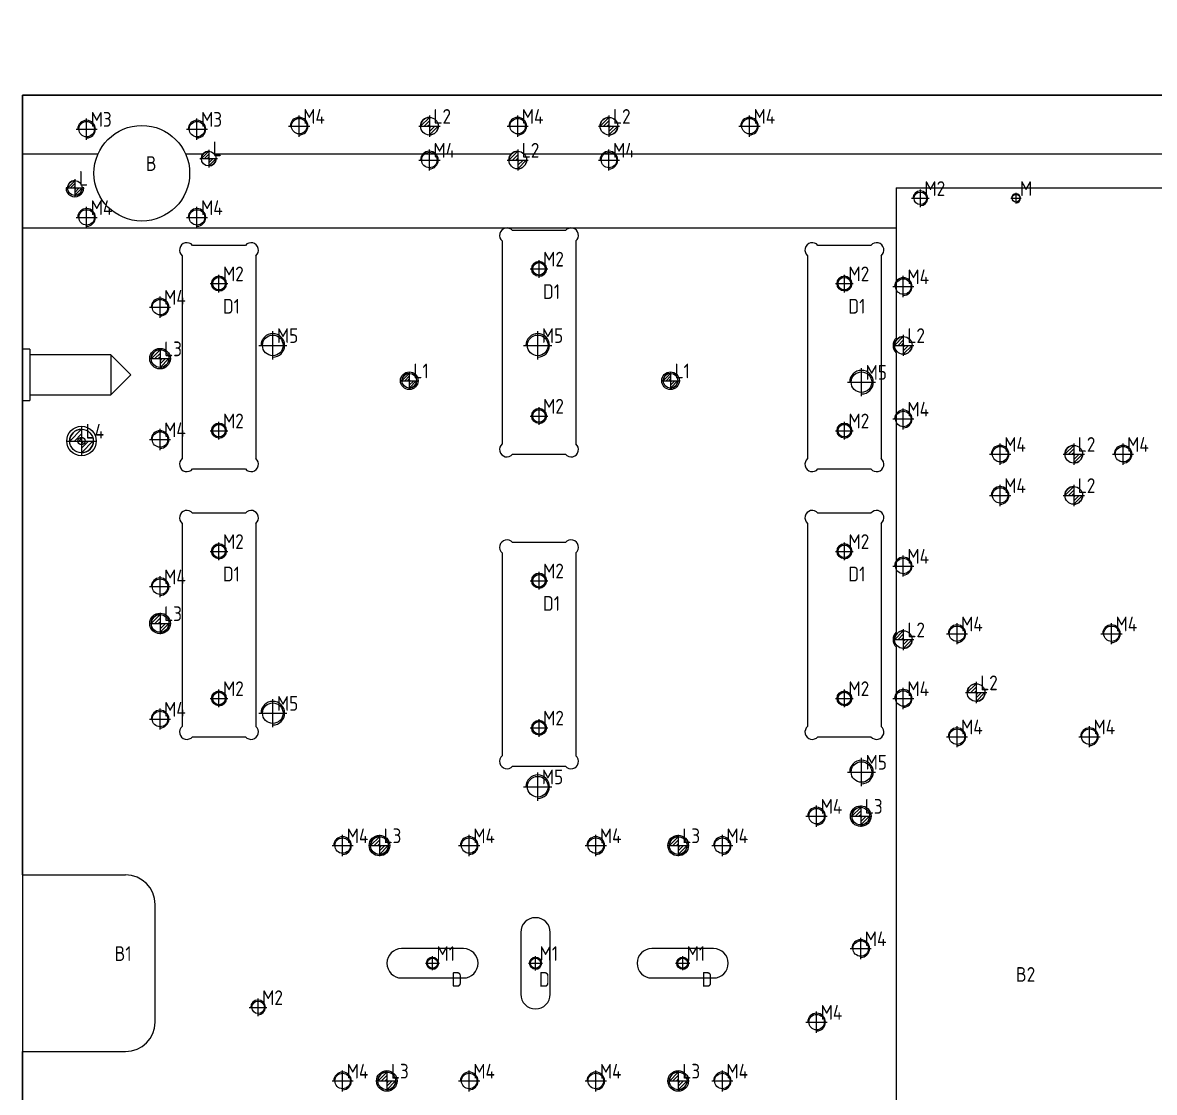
# Model space of a CAD drawing. Header units: millimetres. Extents: x 7176 to 10197, y 11773 to 13427.
# Drawn here: x 7198 to 7967, y 12526 to 13253 of the extents above; entities that cross this region are included whole.
import ezdxf

# ---------------------------------------------------------------- set-up
doc = ezdxf.new("R2010")
doc.units = ezdxf.units.MM
doc.linetypes.add('CENTER', pattern=[0])
doc.linetypes.add('DASHED', pattern=[0])
for name, color, linetype, lineweight in [('DIM', 4, 'Continuous', 20), ('LP', 40, 'Continuous', 20), ('LP_W', 1, 'Continuous', 20)]:
    doc.layers.add(name, color=color, linetype=linetype, lineweight=lineweight)
doc.styles.add('gbenor', font='gbenor.shx', dxfattribs={"bigfont": 'gbcbig.shx'})
doc.styles.add('TXT', font='txt.shx', dxfattribs={"width": 0.8, "bigfont": 'ctxt.shx'})
doc.dimstyles.new('零件', dxfattribs={"dimscale": 1.5, "dimtxt": 8, "dimasz": 1, "dimexe": 0, "dimexo": 0, "dimgap": 0, "dimtad": 1, "dimtxsty": 'TXT', "dimcen": 0, "dimclrd": 252, "dimclre": 252, "dimclrt": 4, "dimazin": 3, "dimtp": 0.001, "dimtm": 0.001, "dimtfac": 1, "dimtmove": 0, "dimatfit": 3, "dimlwd": 5, "dimlwe": 5})

# ---------------------------------------------------------------- blocks, each defined once
blk = doc.blocks.new('*D1109')
at = {"layer": 'Defpoints', "color": 0}
for p in [(8798.48, 13203.79), (8813.48, 13203.79), (7198.48, 12023.79)]:
    blk.add_point(p, dxfattribs=at)
at = {"layer": 'DIM', "color": 252, "lineweight": 5}
blk.add_line((8798.48, 13203.79), (8845.94, 13203.79), dxfattribs=at)
at = {"layer": 'DIM', "color": 4, "lineweight": 5, "insert": (8829.71, 13209.79), "char_height": 12, "attachment_point": 5, "style": 'TXT'}
blk.add_mtext('1180', dxfattribs=at)
blk = doc.blocks.new('*D1112')
at = {"layer": 'Defpoints', "color": 0}
for p in [(8798.48, 13218.79), (8798.48, 13203.79), (7198.48, 12023.79)]:
    blk.add_point(p, dxfattribs=at)
at = {"layer": 'DIM', "color": 252, "lineweight": 5}
blk.add_line((8798.48, 13203.79), (8798.48, 13251.25), dxfattribs=at)
at = {"layer": 'DIM', "color": 4, "lineweight": 5, "insert": (8792.48, 13235.02), "char_height": 12, "attachment_point": 5, "rotation": 90, "style": 'TXT'}
blk.add_mtext('1600', dxfattribs=at)
blk = doc.blocks.new('pg_hx_L0')
at = {"color": 230}
for p, q in [((-0.5, -0.003), (0, 0.497)), ((0, 0.6), (0, -0.6)), ((-0.6, 0), (0.6, 0)), ((-0.3, 0), (0, 0.3)), ((-0.1, 0), (0, 0.1)), ((0.5, 0.003), (0, -0.497)), ((0.1, 0), (0, -0.1)), ((0.3, 0), (0, -0.3))]:
    blk.add_line(p, q, dxfattribs=at)
for start, end in [(90, 180), (270, 0)]:
    blk.add_arc((0, 0), 0.5, start, end, dxfattribs=at)
blk = doc.blocks.new('pg_hx_LLL0')
blk.add_blockref('pg_hx_L0', (0, 0))

msp = doc.modelspace()

# ---------------------------------------------------------------- linework, layer by layer
at = {"layer": 'DIM', "color": 252, "linetype": 'DASHED', "lineweight": 5}
msp.add_lwpolyline([(7198.478, 13203.794), (7198.478, 12023.794), (8798.478, 12023.794), (8798.478, 13203.794)], close=True, dxfattribs=at)
at = {"layer": 'LP', "color": 135, "linetype": 'Continuous', "lineweight": 5}
for p, q in [((7198.478, 13203.794), (8798.478, 13203.794)), ((7198.478, 12673.792), (7198.478, 13203.794)), ((7198.478, 12023.794), (7198.478, 12553.792))]:
    msp.add_line(p, q, dxfattribs=at)
at = {"layer": 'LP', "color": 31, "linetype": 'DASHED', "lineweight": 5, "ltscale": 1.698907}
for p, q in [((7249.671, 13163.794), (7198.478, 13163.794)), ((7311.958, 13163.794), (7309.244, 13163.794)), ((7450.576, 13163.794), (7426.38, 13163.794)), ((7228.958, 13140.821), (7227.958, 13140.821)), ((7239.958, 13140.821), (7238.958, 13140.821)), ((7791.978, 13140.821), (7791.978, 13038.764)), ((7791.978, 13140.821), (7974.978, 13140.821)), ((7198.478, 13113.794), (7791.978, 13113.794)), ((7791.978, 13028.824), (7791.978, 12838.764)), ((7791.978, 12828.824), (7791.978, 12398.764))]:
    msp.add_line(p, q, dxfattribs=at)
at = {"layer": 'LP', "color": 31, "linetype": 'Continuous', "lineweight": 5}
for p, q in [((7567.339, 13111.794), (7531.417, 13111.794)), ((7524.378, 13104.755), (7524.378, 12966.833)), ((7574.378, 13104.755), (7574.378, 12966.833)), ((7349.839, 13101.794), (7313.917, 13101.794)), ((7774.839, 13101.794), (7738.916, 13101.794)), ((7306.878, 13094.755), (7306.878, 12956.833)), ((7356.878, 13094.755), (7356.878, 12956.833)), ((7731.878, 13094.755), (7731.878, 12956.833)), ((7781.878, 13094.755), (7781.878, 12956.833)), ((7531.417, 12959.794), (7567.339, 12959.794)), ((7313.917, 12949.794), (7349.839, 12949.794)), ((7738.916, 12949.794), (7774.839, 12949.794)), ((7349.839, 12919.794), (7313.917, 12919.794)), ((7774.839, 12919.794), (7738.916, 12919.794)), ((7306.878, 12912.755), (7306.878, 12774.833)), ((7356.878, 12912.755), (7356.878, 12774.833)), ((7731.878, 12912.755), (7731.878, 12774.833)), ((7781.878, 12912.755), (7781.878, 12774.833)), ((7567.339, 12899.794), (7531.417, 12899.794)), ((7524.378, 12892.755), (7524.378, 12754.833)), ((7574.378, 12892.755), (7574.378, 12754.833)), ((7313.917, 12767.794), (7349.839, 12767.794)), ((7738.916, 12767.794), (7774.839, 12767.794)), ((7531.417, 12747.794), (7567.339, 12747.794)), ((7198.478, 12673.792), (7268.478, 12673.792)), ((7288.478, 12573.792), (7288.478, 12653.792)), ((7198.478, 12553.792), (7268.478, 12553.792))]:
    msp.add_line(p, q, dxfattribs=at)
at = {"layer": 'LP', "color": 135, "linetype": 'DASHED', "lineweight": 5, "ltscale": 1.698907}
for p, q in [((7203.478, 13031.292), (7198.478, 13031.292)), ((7203.478, 13031.292), (7203.478, 12996.292)), ((7198.478, 12996.292), (7203.478, 12996.292))]:
    msp.add_line(p, q, dxfattribs=at)
at = {"layer": 'LP', "color": 5, "linetype": 'DASHED', "lineweight": 5, "ltscale": 1.698907}
for p, q in [((7258.478, 13027.296), (7203.478, 13027.296)), ((7271.982, 13013.792), (7258.478, 13027.296)), ((7258.478, 13027.296), (7258.478, 13000.288)), ((7258.478, 13000.288), (7271.982, 13013.792)), ((7203.478, 13000.288), (7258.478, 13000.288))]:
    msp.add_line(p, q, dxfattribs=at)
at = {"layer": 'LP', "color": 2, "linetype": 'Continuous', "lineweight": 5}
for p, q in [((7536.978, 12634.786), (7536.978, 12592.786)), ((7556.978, 12592.786), (7556.978, 12634.786)), ((7497.974, 12623.79), (7455.974, 12623.79)), ((7667.974, 12623.79), (7625.974, 12623.79)), ((7455.974, 12603.79), (7497.974, 12603.79)), ((7625.974, 12603.79), (7667.974, 12603.79))]:
    msp.add_line(p, q, dxfattribs=at)
at = {"layer": 'LP', "color": 42, "linetype": 'Continuous', "lineweight": 5}
for centre, radius in [((7241.958, 13180.794), 5.253), ((7279.458, 13150.794), 32.5), ((7316.958, 13180.794), 5.253), ((7386.378, 13182.794), 5.253), ((7534.878, 13182.794), 5.253), ((7692.378, 13182.794), 5.253), ((7474.878, 13159.794), 5.253), ((7596.878, 13159.794), 5.253), ((7808.478, 13133.794), 4.253), ((7873.478, 13133.794), 2.603), ((7241.958, 13120.794), 5.253), ((7316.958, 13120.794), 5.253), ((7549.378, 13085.794), 4.253), ((7331.878, 13075.794), 4.253), ((7756.878, 13075.794), 4.253), ((7796.908, 13073.794), 5.253), ((7291.848, 13059.794), 5.253), ((7549.378, 12985.794), 4.253), ((7796.908, 12983.794), 5.253), ((7291.848, 12969.794), 5.253), ((7331.878, 12975.794), 4.253), ((7756.878, 12975.794), 4.253), ((7238.478, 12968.794), 2.5), ((7862.703, 12959.819), 5.253), ((7946.203, 12959.819), 5.253), ((7862.703, 12931.819), 5.253), ((7331.878, 12893.794), 4.253), ((7756.878, 12893.794), 4.253), ((7796.908, 12883.794), 5.253), ((7291.848, 12869.794), 5.253), ((7549.378, 12873.794), 4.253), ((7833.378, 12837.794), 5.253), ((7938.378, 12837.794), 5.253), ((7331.878, 12793.794), 4.253), ((7756.878, 12793.794), 4.253), ((7796.908, 12793.794), 5.253), ((7291.848, 12779.794), 5.253), ((7549.378, 12773.794), 4.253), ((7833.378, 12767.794), 5.253), ((7923.378, 12767.794), 5.253), ((7737.958, 12713.794), 5.253), ((7415.928, 12693.794), 5.253), ((7501.928, 12693.794), 5.253), ((7587.928, 12693.794), 5.253), ((7673.928, 12693.794), 5.253), ((7767.958, 12623.794), 5.253), ((7476.974, 12613.79), 3.403), ((7546.978, 12613.786), 3.403), ((7646.974, 12613.79), 3.403), ((7358.478, 12583.792), 4.253), ((7737.958, 12573.794), 5.253), ((7415.928, 12533.794), 5.253), ((7501.928, 12533.794), 5.253), ((7587.928, 12533.794), 5.253), ((7673.928, 12533.794), 5.253)]:
    msp.add_circle(centre, radius, dxfattribs=at)
at = {"layer": 'LP', "color": 31, "linetype": 'Continuous', "lineweight": 5}
for centre in [(7386.378, 13182.794), (7534.878, 13182.794), (7692.378, 13182.794)]:
    msp.add_circle(centre, 0.253, dxfattribs=at)
at = {"layer": 'LP', "color": 2, "linetype": 'Continuous', "lineweight": 5}
for centre, radius in [((7549.378, 13085.794), 5), ((7331.878, 13075.794), 5), ((7756.878, 13075.794), 5), ((7549.378, 12985.794), 5), ((7331.878, 12975.794), 5), ((7756.878, 12975.794), 5), ((7331.878, 12893.794), 5), ((7756.878, 12893.794), 5), ((7549.378, 12873.794), 5), ((7331.878, 12793.794), 5), ((7756.878, 12793.794), 5), ((7549.378, 12773.794), 5), ((7476.974, 12613.79), 4), ((7546.978, 12613.786), 4), ((7646.974, 12613.79), 4)]:
    msp.add_circle(centre, radius, dxfattribs=at)
at = {"layer": 'LP', "color": 30, "linetype": 'DASHED', "lineweight": 5, "ltscale": 1.698907}
for centre, radius in [((7368.478, 13033.794), 7.003), ((7548.478, 13033.794), 7.003), ((7291.848, 13024.794), 7), ((7461.219, 13009.794), 6), ((7638.719, 13009.794), 6), ((7768.478, 13008.794), 7.003), ((7238.478, 12968.794), 10), ((7291.848, 12844.794), 7), ((7368.478, 12783.794), 7.003), ((7768.478, 12743.794), 7.003), ((7548.478, 12733.794), 7.003), ((7767.958, 12713.794), 7), ((7440.928, 12693.794), 7), ((7643.928, 12693.794), 7), ((7445.928, 12533.794), 7), ((7643.928, 12533.794), 7)]:
    msp.add_circle(centre, radius, dxfattribs=at)
at = {"layer": 'LP', "color": 42, "linetype": 'Continuous', "lineweight": 5}
for centre, radius in [((7386.378, 13182.794), 6), ((7534.878, 13182.794), 6), ((7692.378, 13182.794), 6), ((7241.958, 13180.794), 6), ((7316.958, 13180.794), 6), ((7474.878, 13159.794), 6), ((7596.878, 13159.794), 6), ((7808.478, 13133.794), 5), ((7873.478, 13133.794), 3), ((7241.958, 13120.794), 6), ((7316.958, 13120.794), 6), ((7549.378, 13085.794), 5), ((7331.878, 13075.794), 5), ((7756.878, 13075.794), 5), ((7796.908, 13073.794), 6), ((7291.848, 13059.794), 6), ((7549.378, 12985.794), 5), ((7796.908, 12983.794), 6), ((7291.848, 12969.794), 6), ((7331.878, 12975.794), 5), ((7756.878, 12975.794), 5), ((7862.703, 12959.819), 6), ((7946.203, 12959.819), 6), ((7862.703, 12931.819), 6), ((7331.878, 12893.794), 5), ((7756.878, 12893.794), 5), ((7796.908, 12883.794), 6), ((7291.848, 12869.794), 6), ((7549.378, 12873.794), 5), ((7833.378, 12837.794), 6), ((7938.378, 12837.794), 6), ((7331.878, 12793.794), 5), ((7756.878, 12793.794), 5), ((7796.908, 12793.794), 6), ((7291.848, 12779.794), 6), ((7549.378, 12773.794), 5), ((7833.378, 12767.794), 6), ((7923.378, 12767.794), 6), ((7737.958, 12713.794), 6), ((7415.928, 12693.794), 6), ((7501.928, 12693.794), 6), ((7587.928, 12693.794), 6), ((7673.928, 12693.794), 6), ((7767.958, 12623.794), 6), ((7476.974, 12613.79), 4), ((7546.978, 12613.786), 4), ((7646.974, 12613.79), 4), ((7358.478, 12583.792), 5), ((7737.958, 12573.794), 6), ((7415.928, 12533.794), 6), ((7501.928, 12533.794), 6), ((7587.928, 12533.794), 6), ((7673.928, 12533.794), 6)]:
    msp.add_arc(centre, radius, 270, 180, dxfattribs=at)
at = {"layer": 'LP', "color": 31, "linetype": 'DASHED', "lineweight": 5, "ltscale": 1.698907}
for centre, radius, start, end in [((7233.958, 13140.794), 6, 179.742537, 0.257463), ((7796.908, 13033.794), 7, 134.767654, 225.232346), ((7796.908, 12833.794), 7, 134.767654, 225.232346)]:
    msp.add_arc(centre, radius, start, end, dxfattribs=at)
at = {"layer": 'LP', "color": 31, "linetype": 'Continuous', "lineweight": 5}
for centre, radius, start, end in [((7527.56, 13108.612), 5, 39.523608, 230.476392), ((7571.196, 13108.612), 5, 309.523608, 140.476392), ((7310.06, 13098.612), 5, 39.523608, 230.476392), ((7353.696, 13098.612), 5, 309.523608, 140.476392), ((7735.06, 13098.612), 5, 39.523608, 230.476392), ((7778.696, 13098.612), 5, 309.523608, 140.476392), ((7527.56, 12962.976), 5, 129.523608, 320.476392), ((7571.196, 12962.976), 5, 219.523608, 50.476392), ((7310.06, 12952.976), 5, 129.523608, 320.476392), ((7353.696, 12952.976), 5, 219.523608, 50.476392), ((7735.06, 12952.976), 5, 129.523608, 320.476392), ((7778.696, 12952.976), 5, 219.523608, 50.476392), ((7310.06, 12916.612), 5, 39.523608, 230.476392), ((7353.696, 12916.612), 5, 309.523608, 140.476392), ((7735.06, 12916.612), 5, 39.523608, 230.476392), ((7778.696, 12916.612), 5, 309.523608, 140.476392), ((7527.56, 12896.612), 5, 39.523608, 230.476392), ((7571.196, 12896.612), 5, 309.523608, 140.476392), ((7310.06, 12770.976), 5, 129.523608, 320.476392), ((7353.696, 12770.976), 5, 219.523608, 50.476392), ((7735.06, 12770.976), 5, 129.523608, 320.476392), ((7778.696, 12770.976), 5, 219.523608, 50.476392), ((7527.56, 12750.976), 5, 129.523608, 320.476392), ((7571.196, 12750.976), 5, 219.523608, 50.476392), ((7268.478, 12653.792), 20, 0, 90), ((7546.978, 12634.786), 10, 0, 180), ((7455.974, 12613.79), 10, 90, 270), ((7497.974, 12613.79), 10, 270, 90), ((7625.974, 12613.79), 10, 90, 270), ((7667.974, 12613.79), 10, 270, 90), ((7546.978, 12592.786), 10, 180, 0), ((7268.478, 12573.792), 20, 270, 0)]:
    msp.add_arc(centre, radius, start, end, dxfattribs=at)
at = {"layer": 'LP', "color": 30, "linetype": 'DASHED', "lineweight": 5, "ltscale": 1.698907}
for centre in [(7368.478, 13033.794), (7548.478, 13033.794), (7768.478, 13008.794), (7368.478, 12783.794), (7768.478, 12743.794), (7548.478, 12733.794)]:
    msp.add_arc(centre, 8, 270, 180, dxfattribs=at)
at = {"layer": 'LP', "color": 31, "linetype": 'DASHED', "lineweight": 5, "ltscale": 1.698907}
for points in [[(7320.958, 13163.794), (7311.958, 13163.794)], [(7426.38, 13163.794), (7328.958, 13163.794)], [(7530.406, 13163.794), (7450.576, 13163.794)], [(8434.056, 13163.794), (7539.35, 13163.794)]]:
    msp.add_open_spline(points, degree=1, dxfattribs=at)
at = {"layer": 'LP_W', "color": 1, "linetype": 'CENTER', "lineweight": 5, "ltscale": 1.698907}
for p, q in [((7386.378, 13175.594), (7386.378, 13189.994)), ((7534.878, 13175.594), (7534.878, 13189.994)), ((7692.378, 13175.594), (7692.378, 13189.994)), ((7241.958, 13173.594), (7241.958, 13187.994)), ((7316.958, 13173.594), (7316.958, 13187.994)), ((7379.178, 13182.794), (7393.578, 13182.794)), ((7527.678, 13182.794), (7542.078, 13182.794)), ((7685.178, 13182.794), (7699.578, 13182.794)), ((7234.758, 13180.794), (7249.158, 13180.794)), ((7309.758, 13180.794), (7324.158, 13180.794)), ((7474.878, 13152.594), (7474.878, 13166.994)), ((7596.878, 13152.594), (7596.878, 13166.994)), ((7467.678, 13159.794), (7482.078, 13159.794)), ((7589.678, 13159.794), (7604.078, 13159.794)), ((7808.478, 13127.794), (7808.478, 13139.794)), ((7873.478, 13130.194), (7873.478, 13137.394)), ((7241.958, 13113.594), (7241.958, 13127.994)), ((7316.958, 13113.594), (7316.958, 13127.994)), ((7802.478, 13133.794), (7814.478, 13133.794)), ((7869.878, 13133.794), (7877.078, 13133.794)), ((7234.758, 13120.794), (7249.158, 13120.794)), ((7309.758, 13120.794), (7324.158, 13120.794)), ((7549.378, 13079.794), (7549.378, 13091.794)), ((7331.878, 13069.794), (7331.878, 13081.794)), ((7543.378, 13085.794), (7555.378, 13085.794)), ((7756.878, 13069.794), (7756.878, 13081.794)), ((7796.908, 13066.594), (7796.908, 13080.994)), ((7325.878, 13075.794), (7337.878, 13075.794)), ((7750.878, 13075.794), (7762.878, 13075.794)), ((7789.708, 13073.794), (7804.108, 13073.794)), ((7291.848, 13052.594), (7291.848, 13066.994)), ((7284.648, 13059.794), (7299.048, 13059.794)), ((7368.478, 13024.194), (7368.478, 13043.394)), ((7548.478, 13024.194), (7548.478, 13043.394)), ((7358.878, 13033.794), (7378.078, 13033.794)), ((7538.878, 13033.794), (7558.078, 13033.794)), ((7768.478, 12999.194), (7768.478, 13018.394)), ((7758.878, 13008.794), (7778.078, 13008.794)), ((7549.378, 12979.794), (7549.378, 12991.794)), ((7796.908, 12976.594), (7796.908, 12990.994)), ((7331.878, 12969.794), (7331.878, 12981.794)), ((7543.378, 12985.794), (7555.378, 12985.794)), ((7756.878, 12969.794), (7756.878, 12981.794)), ((7789.708, 12983.794), (7804.108, 12983.794)), ((7291.848, 12962.594), (7291.848, 12976.994)), ((7325.878, 12975.794), (7337.878, 12975.794)), ((7750.878, 12975.794), (7762.878, 12975.794)), ((7284.648, 12969.794), (7299.048, 12969.794)), ((7862.703, 12952.619), (7862.703, 12967.019)), ((7946.203, 12952.619), (7946.203, 12967.019)), ((7855.503, 12959.819), (7869.903, 12959.819)), ((7939.003, 12959.819), (7953.403, 12959.819)), ((7862.703, 12924.619), (7862.703, 12939.019)), ((7855.503, 12931.819), (7869.903, 12931.819)), ((7331.878, 12887.794), (7331.878, 12899.794)), ((7756.878, 12887.794), (7756.878, 12899.794)), ((7325.878, 12893.794), (7337.878, 12893.794)), ((7750.878, 12893.794), (7762.878, 12893.794)), ((7796.908, 12876.594), (7796.908, 12890.994)), ((7789.708, 12883.794), (7804.108, 12883.794)), ((7291.848, 12862.594), (7291.848, 12876.994)), ((7543.378, 12873.794), (7555.378, 12873.794)), ((7549.378, 12867.794), (7549.378, 12879.794)), ((7284.648, 12869.794), (7299.048, 12869.794)), ((7833.378, 12830.594), (7833.378, 12844.994)), ((7938.378, 12830.594), (7938.378, 12844.994)), ((7826.178, 12837.794), (7840.578, 12837.794)), ((7931.178, 12837.794), (7945.578, 12837.794)), ((7331.878, 12787.794), (7331.878, 12799.794)), ((7756.878, 12787.794), (7756.878, 12799.794)), ((7796.908, 12786.594), (7796.908, 12800.994)), ((7325.878, 12793.794), (7337.878, 12793.794)), ((7368.478, 12774.194), (7368.478, 12793.394)), ((7750.878, 12793.794), (7762.878, 12793.794)), ((7789.708, 12793.794), (7804.108, 12793.794)), ((7291.848, 12772.594), (7291.848, 12786.994)), ((7358.878, 12783.794), (7378.078, 12783.794)), ((7284.648, 12779.794), (7299.048, 12779.794)), ((7543.378, 12773.794), (7555.378, 12773.794)), ((7549.378, 12767.794), (7549.378, 12779.794)), ((7833.378, 12760.594), (7833.378, 12774.994)), ((7923.378, 12760.594), (7923.378, 12774.994)), ((7826.178, 12767.794), (7840.578, 12767.794)), ((7916.178, 12767.794), (7930.578, 12767.794)), ((7768.478, 12734.194), (7768.478, 12753.394)), ((7548.478, 12724.194), (7548.478, 12743.394)), ((7758.878, 12743.794), (7778.078, 12743.794)), ((7538.878, 12733.794), (7558.078, 12733.794)), ((7737.958, 12706.594), (7737.958, 12720.994)), ((7730.758, 12713.794), (7745.158, 12713.794)), ((7415.928, 12686.594), (7415.928, 12700.994)), ((7501.928, 12686.594), (7501.928, 12700.994)), ((7587.928, 12686.594), (7587.928, 12700.994)), ((7673.928, 12686.594), (7673.928, 12700.994)), ((7408.728, 12693.794), (7423.128, 12693.794)), ((7494.728, 12693.794), (7509.128, 12693.794)), ((7580.728, 12693.794), (7595.128, 12693.794)), ((7666.728, 12693.794), (7681.128, 12693.794)), ((7767.958, 12616.594), (7767.958, 12630.994)), ((7760.758, 12623.794), (7775.158, 12623.794)), ((7472.174, 12613.79), (7481.774, 12613.79)), ((7476.974, 12608.99), (7476.974, 12618.59)), ((7542.178, 12613.786), (7551.778, 12613.786)), ((7546.978, 12608.986), (7546.978, 12618.586)), ((7642.174, 12613.79), (7651.774, 12613.79)), ((7646.974, 12608.99), (7646.974, 12618.59)), ((7358.478, 12577.792), (7358.478, 12589.792)), ((7352.478, 12583.792), (7364.478, 12583.792)), ((7737.958, 12566.594), (7737.958, 12580.994)), ((7730.758, 12573.794), (7745.158, 12573.794)), ((7415.928, 12526.594), (7415.928, 12540.994)), ((7501.928, 12526.594), (7501.928, 12540.994)), ((7587.928, 12526.594), (7587.928, 12540.994)), ((7673.928, 12526.594), (7673.928, 12540.994)), ((7408.728, 12533.794), (7423.128, 12533.794)), ((7494.728, 12533.794), (7509.128, 12533.794)), ((7580.728, 12533.794), (7595.128, 12533.794)), ((7666.728, 12533.794), (7681.128, 12533.794))]:
    msp.add_line(p, q, dxfattribs=at)
at = {"layer": 'LP_W', "color": 1, "linetype": 'Continuous', "lineweight": 5}
for centre, radius in [((7474.878, 13182.794), 6), ((7596.878, 13182.794), 6), ((7324.958, 13160.794), 5), ((7534.878, 13159.794), 6), ((7233.958, 13140.794), 5), ((7796.908, 13033.794), 6), ((7291.848, 13024.794), 6), ((7461.219, 13009.794), 5), ((7638.719, 13009.794), 5), ((7238.478, 12968.794), 8), ((7912.703, 12959.819), 6), ((7912.703, 12931.819), 6), ((7291.848, 12844.794), 6), ((7796.908, 12833.794), 6), ((7846.378, 12797.794), 6), ((7767.958, 12713.794), 6), ((7440.928, 12693.794), 6), ((7643.928, 12693.794), 6), ((7445.928, 12533.794), 6), ((7643.928, 12533.794), 6)]:
    msp.add_circle(centre, radius, dxfattribs=at)

# ---------------------------------------------------------------- block references
at = {"layer": 'LP', "lineweight": 5, "ltscale": 1.698907}
for p, xscale, yscale, zscale in [((7474.878, 13182.794), 12, 12, 12), ((7596.878, 13182.794), 12, 12, 12), ((7324.958, 13160.794), 10, 10, 10), ((7534.878, 13159.794), 12, 12, 12), ((7233.958, 13140.794), 10, 10, 10), ((7796.908, 13033.794), 12, 12, 12), ((7291.848, 13024.794), 12, 12, 12), ((7461.219, 13009.794), 10, 10, 10), ((7638.719, 13009.794), 10, 10, 10), ((7238.478, 12968.794), 16, 16, 16), ((7912.703, 12959.819), 12, 12, 12), ((7912.703, 12931.819), 12, 12, 12), ((7291.848, 12844.794), 12, 12, 12), ((7796.908, 12833.794), 12, 12, 12), ((7846.378, 12797.794), 12, 12, 12), ((7767.958, 12713.794), 12, 12, 12), ((7440.928, 12693.794), 12, 12, 12), ((7643.928, 12693.794), 12, 12, 12), ((7445.928, 12533.794), 12, 12, 12), ((7643.928, 12533.794), 12, 12, 12)]:
    msp.add_blockref('pg_hx_LLL0', p, dxfattribs=dict(at, xscale=xscale, yscale=yscale, zscale=zscale))

# ---------------------------------------------------------------- texts
at = {"layer": 'DIM', "color": 4, "lineweight": 5, "style": 'gbenor'}
for s, p in [('M3', (7244.718, 13182.425)), ('M3', (7319.718, 13182.425)), ('M4', (7389.138, 13184.425)), ('L2', (7477.638, 13184.425)), ('M4', (7537.638, 13184.425)), ('L2', (7599.638, 13184.425)), ('M4', (7695.138, 13184.425)), ('L', (7327.698, 13162.415)), ('M4', (7477.638, 13161.425)), ('L2', (7537.638, 13161.425)), ('M4', (7599.638, 13161.425)), ('B', (7282.204, 13152.418)), ('L', (7236.698, 13142.415)), ('M2', (7811.218, 13135.415)), ('M', (7876.178, 13135.395)), ('M4', (7244.718, 13122.425)), ('M4', (7319.718, 13122.425)), ('M2', (7552.118, 13087.415)), ('M2', (7334.618, 13077.415)), ('M2', (7759.617, 13077.415)), ('M4', (7799.668, 13075.425)), ('D1', (7552.018, 13065.38)), ('M4', (7294.607, 13061.425)), ('D1', (7334.518, 13055.38)), ('D1', (7759.517, 13055.38)), ('M5', (7371.278, 13035.445)), ('M5', (7551.278, 13035.445)), ('L2', (7799.668, 13035.425)), ('L3', (7294.627, 13026.435)), ('L1', (7463.979, 13011.425)), ('L1', (7641.479, 13011.425)), ('M5', (7771.278, 13010.445)), ('M2', (7552.118, 12987.415)), ('M4', (7799.668, 12985.425)), ('M4', (7294.607, 12971.425)), ('M2', (7334.618, 12977.415)), ('M2', (7759.617, 12977.415)), ('L4', (7241.318, 12970.465)), ('M4', (7865.463, 12961.45)), ('L2', (7915.463, 12961.45)), ('M4', (7948.963, 12961.45)), ('M4', (7865.463, 12933.45)), ('L2', (7915.463, 12933.45)), ('M2', (7334.618, 12895.415)), ('M2', (7759.617, 12895.415)), ('M4', (7799.668, 12885.425)), ('M4', (7294.607, 12871.425)), ('D1', (7334.518, 12873.38)), ('M2', (7552.118, 12875.415)), ('D1', (7759.517, 12873.38)), ('D1', (7552.018, 12853.38)), ('L3', (7294.627, 12846.435)), ('L2', (7799.668, 12835.425)), ('M4', (7836.138, 12839.425)), ('M4', (7941.138, 12839.425)), ('M2', (7334.618, 12795.415)), ('M2', (7759.617, 12795.415)), ('M4', (7799.668, 12795.425)), ('L2', (7849.138, 12799.425)), ('M4', (7294.607, 12781.425)), ('M5', (7371.278, 12785.445)), ('M2', (7552.118, 12775.415)), ('M4', (7836.138, 12769.425)), ('M4', (7926.138, 12769.425)), ('M5', (7771.278, 12745.445)), ('M5', (7551.278, 12735.445)), ('M4', (7740.718, 12715.425)), ('L3', (7770.738, 12715.435)), ('M4', (7418.688, 12695.425)), ('L3', (7443.708, 12695.435)), ('M4', (7504.688, 12695.425)), ('M4', (7590.688, 12695.425)), ('L3', (7646.708, 12695.435)), ('M4', (7676.688, 12695.425)), ('M4', (7770.718, 12625.425)), ('B1', (7261.002, 12615.363)), ('M1', (7479.694, 12615.401)), ('M1', (7549.698, 12615.397)), ('M1', (7649.694, 12615.401)), ('D', (7489.849, 12597.811)), ('D', (7549.353, 12597.807)), ('D', (7659.849, 12597.811)), ('B2', (7873.454, 12601.207)), ('M2', (7361.218, 12585.413)), ('M4', (7740.718, 12575.425)), ('M4', (7418.688, 12535.425)), ('L3', (7448.708, 12535.435)), ('M4', (7504.688, 12535.425)), ('M4', (7590.688, 12535.425)), ('L3', (7646.708, 12535.435)), ('M4', (7676.688, 12535.425))]:
    msp.add_text(s, height=10, dxfattribs=at).set_placement(p)

# ---------------------------------------------------------------- dimensions: what is measured, and where the dimension line sits
at = {"layer": 'DIM', "color": 8, "lineweight": 5}
for offset, dtype, picture, middle in [((0, 15), 1, '*D1112', (8792.478, 13235.023)), ((15, 0), 0, '*D1109', (8829.707, 13209.794))]:
    dim = msp.add_ordinate_dim(feature_location=(8798.478, 13203.794), offset=offset, dtype=dtype, origin=(7198.478, 12023.794), dimstyle='零件', dxfattribs=at)
    dim.commit()
    dim.dimension.update_dxf_attribs({"geometry": picture, "text_midpoint": middle})

doc.saveas('drawing.dxf')
